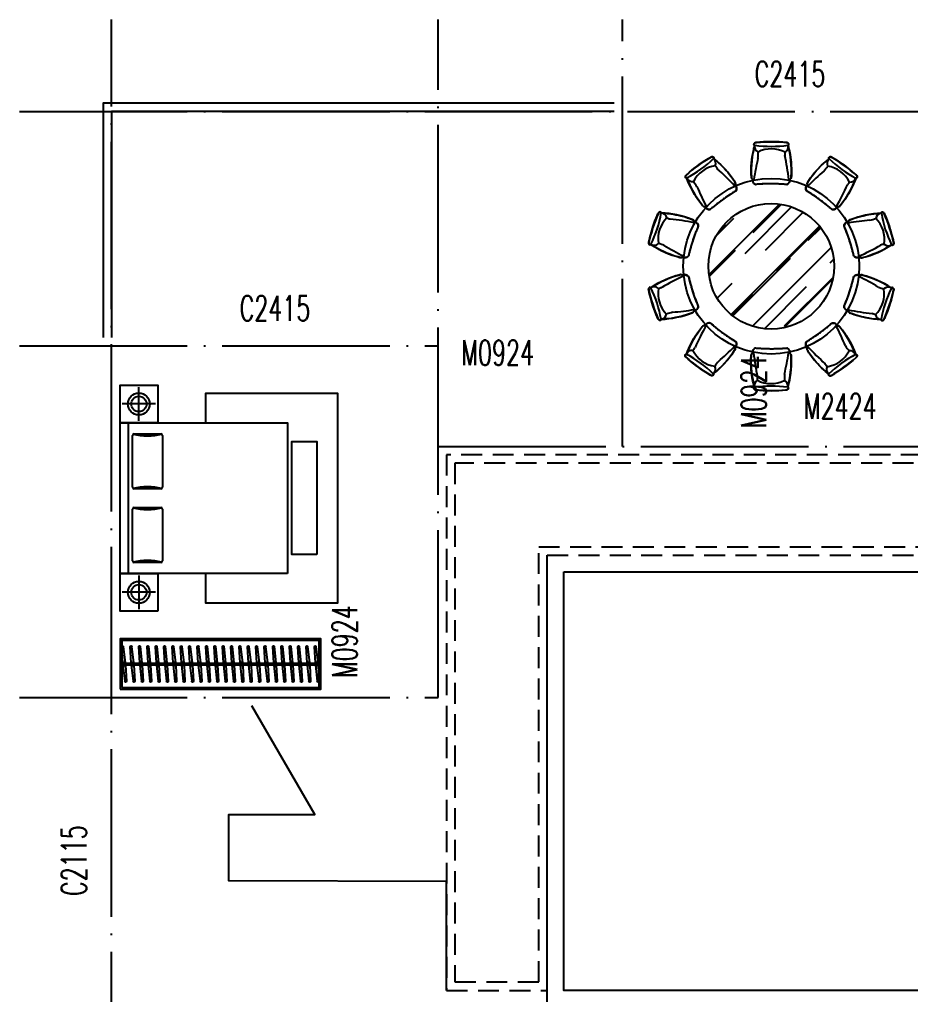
# Model space of a CAD drawing. Extents: x 14112 to 33812, y 15441 to 35841.
# Drawn here: x 14112 to 24751, y 24191 to 35841 of the extents above; entities that cross this region are included whole.
import ezdxf
from ezdxf.enums import TextEntityAlignment as Align

# ---------------------------------------------------------------- set-up
doc = ezdxf.new("R2010")
doc.units = 0
doc.header["$LTSCALE"] = 1000
doc.header["$MEASUREMENT"] = 0
for name, pattern in [('DASHED2', [0.375, 0.25, -0.125]), ('DOTE', [2.42, 2, -0.2, 0.02, -0.2]), ('HIDDEN', [0.375, 0.25, -0.125])]:
    doc.linetypes.add(name, pattern=pattern)
for name, color, linetype in [('A-DOTE', 1, 'Continuous'), ('A-WALL', 4, 'Continuous'), ('A-WINDOW-TEXT', 7, 'Continuous'), ('A-家具', 254, 'Continuous'), ('A-立面看线', 7, 'Continuous')]:
    doc.layers.add(name, color=color, linetype=linetype)
doc.styles.add('_TCH_WINDOW', font='SIMPLEX', dxfattribs={"height": 3.5, "bigfont": 'GBCBIG'})

# ---------------------------------------------------------------- blocks, each defined once
blk = doc.blocks.new('*U71')
at = {"color": 0}
for p, q in [((553, 2457), (555, 2462)), ((553, 2454), (553, 2457)), ((553, 2453), (553, 2454)), ((553, 2453), (553, 2454)), ((553, 2453), (553, 2453)), ((555, 2450), (553, 2453)), ((555, 2462), (557, 2467)), ((556, 2449), (555, 2450)), ((557, 2448), (556, 2449)), ((557, 2467), (558, 2469)), ((560, 2447), (557, 2448)), ((558, 2469), (561, 2471)), ((562, 2447), (560, 2447)), ((561, 2471), (564, 2474)), ((561, 2442), (563, 2447)), ((563, 2447), (562, 2447)), ((564, 2474), (567, 2476)), ((567, 2476), (570, 2477)), ((570, 2477), (573, 2478)), ((573, 2478), (583, 2479)), ((583, 2479), (633, 2483)), ((633, 2483), (703, 2487)), ((703, 2487), (748, 2487)), ((748, 2487), (778, 2487)), ((778, 2487), (841, 2486)), ((841, 2486), (909, 2481)), ((909, 2481), (936, 2479)), ((936, 2479), (950, 2477)), ((950, 2477), (957, 2474)), ((957, 2474), (961, 2470)), ((960, 2447), (959, 2447)), ((959, 2447), (965, 2423)), ((961, 2447), (960, 2447)), ((961, 2470), (965, 2465)), ((963, 2448), (961, 2447)), ((964, 2448), (963, 2448)), ((966, 2450), (964, 2448)), ((965, 2465), (967, 2461)), ((967, 2452), (966, 2450)), ((967, 2461), (968, 2455)), ((968, 2455), (967, 2452)), ((536, 2328), (542, 2360)), ((542, 2360), (550, 2396)), ((550, 2396), (552, 2406)), ((552, 2406), (555, 2417)), ((555, 2417), (558, 2428)), ((558, 2428), (560, 2438)), ((560, 2438), (561, 2442)), ((965, 2423), (971, 2398)), ((971, 2398), (977, 2375)), ((977, 2375), (984, 2335)), ((984, 2335), (990, 2300)), ((-124, 2197), (-100, 2215)), ((-100, 2215), (-48, 2250)), ((-48, 2250), (10, 2287)), ((10, 2287), (33, 2301)), ((33, 2301), (45, 2308)), ((45, 2308), (52, 2309)), ((52, 2309), (59, 2308)), ((59, 2308), (64, 2306)), ((64, 2306), (68, 2304)), ((68, 2304), (72, 2300)), ((71, 2289), (70, 2288)), ((70, 2288), (90, 2272)), ((72, 2290), (71, 2289)), ((72, 2300), (74, 2297)), ((73, 2291), (72, 2290)), ((74, 2293), (73, 2291)), ((74, 2297), (74, 2294)), ((74, 2294), (74, 2293)), ((90, 2272), (109, 2256)), ((109, 2256), (127, 2240)), ((127, 2240), (157, 2212)), ((521, 2194), (524, 2232)), ((524, 2232), (528, 2277)), ((528, 2277), (536, 2328)), ((990, 2300), (994, 2273)), ((994, 2273), (997, 2242)), ((997, 2242), (999, 2214)), ((999, 2214), (1001, 2160)), ((1359, 2206), (1382, 2228)), ((1382, 2228), (1410, 2252)), ((1410, 2252), (1418, 2259)), ((1418, 2259), (1427, 2266)), ((1427, 2266), (1435, 2273)), ((1435, 2273), (1444, 2280)), ((1444, 2280), (1447, 2282)), ((1446, 2296), (1447, 2297)), ((1446, 2296), (1447, 2297)), ((1446, 2293), (1446, 2296)), ((1446, 2292), (1446, 2293)), ((1447, 2290), (1446, 2292)), ((1447, 2297), (1449, 2299)), ((1447, 2297), (1447, 2297)), ((1448, 2288), (1447, 2290)), ((1447, 2282), (1451, 2286)), ((1450, 2286), (1448, 2288)), ((1449, 2299), (1453, 2303)), ((1451, 2286), (1450, 2286)), ((1453, 2303), (1457, 2305)), ((1457, 2305), (1460, 2306)), ((1460, 2306), (1463, 2307)), ((1463, 2307), (1468, 2307)), ((1468, 2307), (1471, 2307)), ((1471, 2307), (1474, 2306)), ((1474, 2306), (1477, 2305)), ((1477, 2305), (1486, 2300)), ((1486, 2300), (1529, 2274)), ((1529, 2274), (1587, 2236)), ((1587, 2236), (1625, 2210)), ((-253, 2093), (-215, 2126)), ((-215, 2126), (-160, 2170)), ((-160, 2170), (-124, 2197)), ((157, 2212), (181, 2188)), ((181, 2188), (201, 2168)), ((201, 2168), (221, 2145)), ((221, 2145), (240, 2123)), ((240, 2123), (273, 2081)), ((520, 2130), (521, 2194)), ((521, 2091), (520, 2130)), ((1001, 2101), (1000, 2081)), ((1001, 2160), (1001, 2129)), ((1001, 2129), (1001, 2101)), ((1230, 2055), (1268, 2106)), ((1268, 2106), (1293, 2135)), ((1293, 2135), (1323, 2169)), ((1323, 2169), (1359, 2206)), ((1625, 2210), (1649, 2192)), ((1649, 2192), (1699, 2153)), ((1699, 2153), (1751, 2110)), ((1751, 2110), (1772, 2092)), ((-267, 2070), (-266, 2074)), ((-267, 2068), (-267, 2070)), ((-266, 2063), (-267, 2068)), ((-266, 2074), (-265, 2078)), ((-264, 2057), (-266, 2063)), ((-265, 2078), (-264, 2081)), ((-264, 2081), (-262, 2084)), ((-262, 2055), (-264, 2057)), ((-262, 2084), (-260, 2086)), ((-262, 2054), (-262, 2055)), ((-262, 2055), (-262, 2055)), ((-262, 2054), (-262, 2055)), ((-259, 2053), (-262, 2054)), ((-260, 2086), (-253, 2093)), ((-257, 2053), (-259, 2053)), ((-256, 2053), (-257, 2053)), ((-253, 2054), (-256, 2053)), ((-251, 2055), (-253, 2054)), ((-250, 2055), (-251, 2055)), ((-248, 2050), (-250, 2055)), ((-247, 2047), (-248, 2050)), ((-243, 2037), (-247, 2047)), ((-239, 2027), (-243, 2037)), ((-235, 2016), (-239, 2027)), ((-231, 2006), (-235, 2016)), ((-216, 1972), (-231, 2006)), ((273, 2081), (292, 2056)), ((292, 2056), (308, 2033)), ((308, 2033), (319, 2016)), ((319, 2016), (329, 1999)), ((329, 1999), (332, 1984)), ((332, 1984), (330, 1975)), ((522, 2068), (521, 2091)), ((525, 2053), (522, 2068)), ((537, 2040), (525, 2053)), ((537, 2016), (537, 2040)), ((537, 2016), (537, 2040)), ((542, 2005), (537, 2016)), ((546, 1997), (542, 2005)), ((542, 2005), (542, 2005)), ((553, 1989), (546, 1997)), ((562, 1982), (553, 1989)), ((572, 1977), (562, 1982)), ((624, 1981), (592, 1979)), ((651, 1983), (624, 1981)), ((699, 1984), (651, 1983)), ((775, 1985), (699, 1984)), ((815, 1984), (775, 1985)), ((862, 1982), (815, 1984)), ((907, 1980), (862, 1982)), ((960, 1984), (946, 1976)), ((973, 1999), (960, 1984)), ((978, 2008), (973, 1999)), ((980, 2017), (978, 2008)), ((981, 2038), (980, 2017)), ((981, 2038), (980, 2017)), ((985, 2041), (981, 2038)), ((992, 2047), (985, 2041)), ((999, 2061), (992, 2047)), ((1000, 2081), (999, 2061)), ((1189, 1989), (1195, 2003)), ((1191, 1972), (1189, 1989)), ((1195, 2003), (1208, 2023)), ((1208, 2023), (1230, 2055)), ((1743, 1984), (1726, 1947)), ((1753, 2007), (1743, 1984)), ((1762, 2030), (1753, 2007)), ((1771, 2053), (1762, 2030)), ((1772, 2052), (1771, 2053)), ((1772, 2092), (1782, 2083)), ((1773, 2052), (1772, 2052)), ((1775, 2051), (1773, 2052)), ((1776, 2051), (1775, 2051)), ((1778, 2051), (1776, 2051)), ((1781, 2052), (1778, 2051)), ((1783, 2055), (1781, 2052)), ((1782, 2083), (1785, 2076)), ((1786, 2060), (1783, 2055)), ((1785, 2076), (1787, 2070)), ((1787, 2064), (1786, 2060)), ((1787, 2070), (1787, 2064)), ((-202, 1944), (-216, 1972)), ((-178, 1898), (-202, 1944)), ((-156, 1859), (-178, 1898)), ((302, 1879), (265, 1855)), ((336, 1899), (302, 1879)), ((330, 1975), (328, 1971)), ((328, 1971), (341, 1953)), ((328, 1971), (341, 1953)), ((343, 1914), (336, 1899)), ((341, 1953), (344, 1944)), ((345, 1934), (343, 1914)), ((344, 1944), (345, 1934)), ((592, 1979), (572, 1977)), ((946, 1976), (907, 1980)), ((1173, 1932), (1174, 1940)), ((1174, 1922), (1173, 1932)), ((1174, 1940), (1176, 1953)), ((1174, 1940), (1174, 1940)), ((1177, 1910), (1174, 1922)), ((1176, 1953), (1191, 1972)), ((1176, 1953), (1191, 1972)), ((1182, 1901), (1177, 1910)), ((1199, 1890), (1182, 1901)), ((1227, 1873), (1199, 1890)), ((1249, 1858), (1227, 1873)), ((1681, 1865), (1667, 1841)), ((1697, 1892), (1681, 1865)), ((1710, 1916), (1697, 1892)), ((1726, 1947), (1710, 1916)), ((-135, 1826), (-156, 1859)), ((-99, 1774), (-135, 1826)), ((-75, 1743), (-99, 1774)), ((132, 1761), (94, 1731)), ((193, 1806), (132, 1761)), ((226, 1829), (193, 1806)), ((265, 1855), (226, 1829)), ((1289, 1832), (1249, 1858)), ((1351, 1787), (1289, 1832)), ((1382, 1763), (1351, 1787)), ((1420, 1734), (1382, 1763)), ((1602, 1748), (1589, 1733)), ((1619, 1771), (1602, 1748)), ((1637, 1796), (1619, 1771)), ((1667, 1841), (1637, 1796)), ((-593, 1626), (-587, 1638)), ((-587, 1638), (-582, 1644)), ((-582, 1644), (-577, 1647)), ((-577, 1647), (-571, 1649)), ((-571, 1649), (-567, 1649)), ((-567, 1649), (-561, 1648)), ((-561, 1648), (-558, 1647)), ((-558, 1647), (-556, 1645)), ((-556, 1645), (-555, 1643)), ((-555, 1643), (-555, 1642)), ((-555, 1642), (-555, 1640)), ((-555, 1640), (-555, 1638)), ((-555, 1638), (-555, 1637)), ((-555, 1637), (-530, 1636)), ((-530, 1636), (-506, 1634)), ((-506, 1634), (-482, 1632)), ((-482, 1632), (-441, 1627)), ((-61, 1725), (-75, 1743)), ((-49, 1715), (-61, 1725)), ((-32, 1711), (-49, 1715)), ((-18, 1692), (-32, 1711)), ((-18, 1692), (-32, 1711)), ((-7, 1685), (-18, 1692)), ((1, 1682), (-7, 1685)), ((-7, 1685), (-7, 1685)), ((11, 1679), (1, 1682)), ((23, 1679), (11, 1679)), ((16, 899), (860, 1743)), ((33, 1681), (23, 1679)), ((48, 1694), (33, 1681)), ((73, 1715), (48, 1694)), ((94, 1731), (73, 1715)), ((447, 1154), (1002, 1710)), ((543, 1403), (880, 1740)), ((690, 1194), (1141, 1645)), ((1454, 1706), (1420, 1734)), ((1484, 1680), (1454, 1706)), ((1500, 1678), (1484, 1680)), ((1519, 1682), (1500, 1678)), ((1528, 1686), (1519, 1682)), ((1536, 1692), (1528, 1686)), ((1549, 1709), (1536, 1692)), ((1549, 1709), (1536, 1692)), ((1554, 1709), (1549, 1709)), ((1562, 1710), (1554, 1709)), ((1577, 1717), (1562, 1710)), ((1589, 1733), (1577, 1717)), ((2022, 1630), (2032, 1631)), ((2032, 1631), (2044, 1632)), ((2044, 1632), (2055, 1633)), ((2055, 1633), (2066, 1633)), ((2066, 1633), (2069, 1633)), ((2069, 1633), (2074, 1634)), ((2074, 1641), (2075, 1642)), ((2074, 1640), (2074, 1641)), ((2074, 1637), (2074, 1640)), ((2074, 1635), (2074, 1637)), ((2074, 1634), (2074, 1635)), ((2075, 1642), (2077, 1645)), ((2077, 1645), (2077, 1645)), ((2077, 1645), (2078, 1645)), ((2077, 1645), (2078, 1645)), ((2078, 1645), (2081, 1646)), ((2081, 1646), (2086, 1646)), ((2086, 1646), (2091, 1645)), ((2091, 1645), (2094, 1645)), ((2094, 1645), (2097, 1643)), ((2097, 1643), (2101, 1641)), ((2101, 1641), (2103, 1638)), ((2103, 1638), (2105, 1636)), ((2105, 1636), (2107, 1633)), ((2107, 1633), (2111, 1624)), ((-650, 1478), (-629, 1538)), ((-629, 1538), (-604, 1601)), ((-604, 1601), (-593, 1626)), ((-441, 1627), (-406, 1622)), ((-406, 1622), (-379, 1616)), ((-379, 1616), (-349, 1610)), ((-349, 1610), (-322, 1604)), ((-322, 1604), (-270, 1589)), ((-270, 1589), (-240, 1580)), ((-240, 1580), (-213, 1570)), ((-213, 1570), (-195, 1563)), ((-195, 1563), (-176, 1556)), ((-176, 1556), (-165, 1545)), ((-165, 1545), (-161, 1537)), ((-161, 1537), (-160, 1533)), ((-160, 1533), (-139, 1525)), ((-160, 1533), (-139, 1525)), ((-139, 1525), (-132, 1520)), ((-132, 1520), (-125, 1513)), ((105, 1367), (311, 1573)), ((1642, 1510), (1647, 1517)), ((1647, 1517), (1657, 1525)), ((1647, 1517), (1647, 1517)), ((1657, 1525), (1680, 1533)), ((1657, 1525), (1680, 1533)), ((1680, 1533), (1688, 1548)), ((1688, 1548), (1701, 1555)), ((1701, 1555), (1723, 1564)), ((1723, 1564), (1760, 1577)), ((1760, 1577), (1821, 1595)), ((1821, 1595), (1858, 1604)), ((1858, 1604), (1902, 1614)), ((1902, 1614), (1953, 1623)), ((1953, 1623), (1985, 1627)), ((1985, 1627), (2022, 1630)), ((2111, 1624), (2130, 1578)), ((2130, 1578), (2155, 1513)), ((-691, 1338), (-672, 1406)), ((-672, 1406), (-659, 1450)), ((-659, 1450), (-650, 1478)), ((-143, 1402), (-160, 1357)), ((-127, 1443), (-143, 1402)), ((-112, 1479), (-127, 1443)), ((-125, 1513), (-115, 1495)), ((-115, 1495), (-112, 1479)), ((121, 1395), (220, 1494)), ((280, 422), (1336, 1479)), ((823, 948), (1344, 1469)), ((1202, 1310), (1351, 1460)), ((1631, 1480), (1632, 1490)), ((1638, 1461), (1631, 1480)), ((1632, 1490), (1636, 1502)), ((1636, 1502), (1642, 1510)), ((1650, 1431), (1638, 1461)), ((1660, 1406), (1650, 1431)), ((1677, 1361), (1660, 1406)), ((2155, 1513), (2170, 1470)), ((2170, 1470), (2179, 1441)), ((2179, 1441), (2197, 1381)), ((-704, 1280), (-702, 1290)), ((-702, 1290), (-691, 1338)), ((-173, 1320), (-196, 1247)), ((-160, 1357), (-173, 1320)), ((1701, 1289), (1677, 1361)), ((1712, 1251), (1701, 1289)), ((2197, 1381), (2214, 1315)), ((2214, 1315), (2220, 1288)), ((2220, 1288), (2223, 1275)), ((-704, 1277), (-704, 1280)), ((-704, 1274), (-704, 1277)), ((-703, 1271), (-704, 1274)), ((-702, 1266), (-703, 1271)), ((-700, 1263), (-702, 1266)), ((-698, 1261), (-700, 1263)), ((-695, 1258), (-698, 1261)), ((-690, 1255), (-695, 1258)), ((-687, 1253), (-690, 1255)), ((-687, 1253), (-688, 1254)), ((-686, 1253), (-687, 1253)), ((-686, 1253), (-687, 1253)), ((-684, 1254), (-686, 1253)), ((-682, 1255), (-684, 1254)), ((-681, 1255), (-682, 1255)), ((-679, 1258), (-681, 1255)), ((-678, 1260), (-679, 1258)), ((-673, 1258), (-678, 1261)), ((-678, 1261), (-678, 1260)), ((-670, 1256), (-673, 1258)), ((-661, 1250), (-670, 1256)), ((-652, 1244), (-661, 1250)), ((-642, 1238), (-652, 1244)), ((-633, 1232), (-642, 1238)), ((-601, 1214), (-633, 1232)), ((-573, 1198), (-601, 1214)), ((-527, 1175), (-573, 1198)), ((-486, 1157), (-527, 1175)), ((-216, 1175), (-224, 1143)), ((-209, 1201), (-216, 1175)), ((-196, 1247), (-209, 1201)), ((19, 879), (331, 1191)), ((537, 283), (1475, 1222)), ((1725, 1205), (1712, 1251)), ((1736, 1162), (1725, 1205)), ((2042, 1170), (2014, 1157)), ((2067, 1182), (2042, 1170)), ((2098, 1198), (2067, 1182)), ((2134, 1218), (2098, 1198)), ((2155, 1230), (2134, 1218)), ((2176, 1243), (2155, 1230)), ((2197, 1257), (2176, 1243)), ((2197, 1256), (2197, 1257)), ((2198, 1255), (2197, 1256)), ((2199, 1253), (2198, 1255)), ((2200, 1252), (2199, 1253)), ((2201, 1251), (2200, 1252)), ((2204, 1250), (2201, 1251)), ((2207, 1251), (2204, 1250)), ((2213, 1254), (2207, 1251)), ((2216, 1257), (2213, 1254)), ((2220, 1262), (2216, 1257)), ((2222, 1268), (2220, 1262)), ((2223, 1275), (2222, 1268)), ((-450, 1143), (-486, 1157)), ((-390, 1122), (-450, 1143)), ((-352, 1111), (-390, 1122)), ((-330, 1105), (-352, 1111)), ((-315, 1103), (-330, 1105)), ((-299, 1110), (-315, 1103)), ((-276, 1103), (-299, 1110)), ((-276, 1103), (-299, 1110)), ((-264, 1104), (-276, 1103)), ((-255, 1106), (-264, 1104)), ((-264, 1104), (-264, 1104)), ((-246, 1110), (-255, 1106)), ((-236, 1117), (-246, 1110)), ((-228, 1124), (-236, 1117)), ((-224, 1143), (-228, 1124)), ((299, 407), (990, 1098)), ((1465, 1041), (1504, 1081)), ((1745, 1124), (1736, 1162)), ((1757, 1113), (1745, 1124)), ((1775, 1105), (1757, 1113)), ((1785, 1103), (1775, 1105)), ((1794, 1103), (1785, 1103)), ((1815, 1109), (1794, 1103)), ((1815, 1109), (1794, 1103)), ((1819, 1106), (1815, 1109)), ((1826, 1102), (1819, 1106)), ((1842, 1100), (1826, 1102)), ((1861, 1105), (1842, 1100)), ((1881, 1110), (1861, 1105)), ((1907, 1118), (1881, 1110)), ((1937, 1128), (1907, 1118)), ((1988, 1147), (1937, 1128)), ((2014, 1157), (1988, 1147)), ((-580, 802), (-549, 818)), ((-549, 818), (-524, 830)), ((-524, 830), (-496, 843)), ((-496, 843), (-470, 853)), ((-470, 853), (-419, 872)), ((-419, 872), (-390, 882)), ((-390, 882), (-363, 890)), ((-363, 890), (-344, 895)), ((-344, 895), (-324, 900)), ((-324, 900), (-308, 898)), ((-308, 898), (-301, 894)), ((-301, 894), (-298, 891)), ((-298, 891), (-276, 897)), ((-298, 891), (-276, 897)), ((-276, 897), (-267, 897)), ((-267, 897), (-257, 895)), ((-257, 895), (-239, 887)), ((-239, 887), (-227, 876)), ((-227, 876), (-219, 838)), ((-219, 838), (-207, 795)), ((909, 265), (1494, 849)), ((919, 286), (1496, 863)), ((1727, 799), (1734, 825)), ((1734, 825), (1742, 857)), ((1742, 857), (1746, 876)), ((1746, 876), (1753, 883)), ((1753, 883), (1764, 890)), ((1764, 890), (1773, 894)), ((1773, 894), (1781, 896)), ((1781, 896), (1794, 897)), ((1781, 896), (1781, 896)), ((1794, 897), (1817, 890)), ((1794, 897), (1817, 890)), ((1817, 890), (1833, 897)), ((1833, 897), (1848, 895)), ((1848, 895), (1870, 889)), ((1870, 889), (1908, 878)), ((1908, 878), (1968, 857)), ((1968, 857), (2003, 843)), ((2003, 843), (2045, 825)), ((2045, 825), (2091, 802)), ((-705, 725), (-704, 732)), ((-703, 712), (-705, 725)), ((-704, 732), (-702, 738)), ((-697, 685), (-703, 712)), ((-702, 738), (-698, 743)), ((-698, 743), (-695, 746)), ((-695, 746), (-690, 749)), ((-690, 749), (-686, 750)), ((-686, 750), (-684, 749)), ((-684, 749), (-682, 748)), ((-682, 748), (-681, 747)), ((-681, 747), (-680, 745)), ((-680, 745), (-679, 744)), ((-679, 743), (-658, 757)), ((-679, 744), (-679, 743)), ((-658, 757), (-637, 770)), ((-637, 770), (-616, 782)), ((-616, 782), (-580, 802)), ((-207, 795), (-194, 749)), ((-194, 749), (-183, 711)), ((-183, 711), (-159, 639)), ((114, 618), (294, 798)), ((678, 254), (1182, 758)), ((1691, 680), (1714, 753)), ((1714, 753), (1727, 799)), ((2091, 802), (2119, 786)), ((2119, 786), (2151, 768)), ((2151, 768), (2160, 762)), ((2160, 762), (2170, 756)), ((2170, 756), (2179, 750)), ((2179, 750), (2188, 744)), ((2188, 744), (2191, 742)), ((2191, 742), (2196, 739)), ((2196, 740), (2197, 742)), ((2196, 739), (2196, 740)), ((2197, 742), (2199, 745)), ((2199, 745), (2200, 745)), ((2200, 745), (2201, 746)), ((2201, 746), (2204, 747)), ((2204, 747), (2205, 747)), ((2204, 747), (2205, 747)), ((2205, 747), (2205, 746)), ((2205, 747), (2208, 745)), ((2208, 745), (2213, 742)), ((2220, 710), (2208, 662)), ((2213, 742), (2216, 739)), ((2216, 739), (2218, 737)), ((2218, 737), (2219, 734)), ((2219, 734), (2221, 729)), ((2222, 720), (2220, 710)), ((2221, 729), (2222, 726)), ((2222, 726), (2222, 723)), ((2222, 723), (2222, 720)), ((-680, 619), (-697, 685)), ((-662, 559), (-680, 619)), ((-159, 639), (-142, 594)), ((-142, 594), (-133, 569)), ((290, 415), (540, 665)), ((1645, 557), (1661, 598)), ((1661, 598), (1678, 643)), ((1678, 643), (1691, 680)), ((2190, 594), (2177, 550)), ((2208, 662), (2190, 594)), ((-653, 530), (-662, 559)), ((-638, 487), (-653, 530)), ((-613, 422), (-638, 487)), ((-162, 467), (-171, 452)), ((-139, 475), (-162, 467)), ((-139, 475), (-162, 467)), ((-130, 483), (-139, 475)), ((-133, 569), (-120, 539)), ((-124, 490), (-130, 483)), ((-130, 483), (-130, 483)), ((-118, 498), (-124, 490)), ((-120, 539), (-113, 520)), ((-114, 510), (-118, 498)), ((-113, 520), (-114, 510)), ((1629, 521), (1645, 557)), ((1632, 505), (1629, 521)), ((1642, 487), (1632, 505)), ((1649, 480), (1642, 487)), ((1657, 475), (1649, 480)), ((1678, 467), (1657, 475)), ((1678, 467), (1657, 475)), ((1679, 463), (1678, 467)), ((2167, 522), (2146, 462)), ((2177, 550), (2167, 522)), ((-593, 376), (-613, 422)), ((-589, 367), (-593, 376)), ((-587, 364), (-589, 367)), ((-585, 362), (-587, 364)), ((-583, 359), (-585, 362)), ((-579, 357), (-583, 359)), ((-576, 355), (-579, 357)), ((-573, 355), (-576, 355)), ((-569, 354), (-573, 355)), ((-563, 354), (-569, 354)), ((-560, 355), (-563, 354)), ((-559, 355), (-560, 355)), ((-560, 355), (-560, 355)), ((-559, 355), (-560, 355)), ((-557, 358), (-559, 355)), ((-551, 367), (-557, 366)), ((-557, 366), (-556, 365)), ((-556, 359), (-557, 358)), ((-556, 365), (-556, 363)), ((-556, 363), (-556, 360)), ((-556, 360), (-556, 359)), ((-548, 367), (-551, 367)), ((-537, 367), (-548, 367)), ((-526, 368), (-537, 367)), ((-514, 369), (-526, 368)), ((-504, 370), (-514, 369)), ((-467, 373), (-504, 370)), ((-435, 377), (-467, 373)), ((-384, 386), (-435, 377)), ((-340, 396), (-384, 386)), ((-303, 405), (-340, 396)), ((-242, 423), (-303, 405)), ((-205, 436), (-242, 423)), ((-183, 445), (-205, 436)), ((-171, 452), (-183, 445)), ((1682, 455), (1679, 463)), ((1694, 444), (1682, 455)), ((1712, 437), (1694, 444)), ((1731, 430), (1712, 437)), ((1758, 420), (1731, 430)), ((1787, 411), (1758, 420)), ((1839, 396), (1787, 411)), ((1867, 390), (1839, 396)), ((1897, 384), (1867, 390)), ((1924, 378), (1897, 384)), ((1959, 373), (1924, 378)), ((1999, 368), (1959, 373)), ((2023, 366), (1999, 368)), ((2048, 364), (2023, 366)), ((2073, 363), (2048, 364)), ((2072, 360), (2073, 362)), ((2072, 358), (2072, 360)), ((2073, 357), (2072, 358)), ((2073, 362), (2073, 363)), ((2074, 355), (2073, 357)), ((2075, 353), (2074, 355)), ((2078, 352), (2075, 353)), ((2084, 351), (2078, 352)), ((2089, 351), (2084, 351)), ((2094, 353), (2089, 351)), ((2100, 356), (2094, 353)), ((2105, 362), (2100, 356)), ((2111, 374), (2105, 362)), ((2121, 399), (2111, 374)), ((2146, 462), (2121, 399)), ((-101, 229), (-84, 252)), ((-84, 252), (-72, 267)), ((-72, 267), (-59, 283)), ((-59, 283), (-45, 290)), ((-45, 290), (-36, 291)), ((-36, 291), (-32, 291)), ((-32, 291), (-18, 308)), ((-32, 291), (-18, 308)), ((-18, 308), (-10, 314)), ((-10, 314), (-2, 318)), ((-2, 318), (18, 322)), ((18, 322), (34, 320)), ((34, 320), (64, 294)), ((64, 294), (98, 266)), ((98, 266), (135, 237)), ((135, 237), (167, 213)), ((1325, 194), (1386, 239)), ((1386, 239), (1424, 269)), ((1424, 269), (1444, 285)), ((1444, 285), (1469, 306)), ((1469, 306), (1485, 319)), ((1485, 319), (1495, 321)), ((1495, 321), (1507, 321)), ((1507, 321), (1517, 318)), ((1517, 318), (1525, 315)), ((1525, 315), (1525, 315)), ((1525, 315), (1536, 308)), ((1536, 308), (1550, 289)), ((1536, 308), (1550, 289)), ((1550, 289), (1567, 285)), ((1567, 285), (1578, 275)), ((1578, 275), (1593, 257)), ((1593, 257), (1617, 226)), ((-179, 108), (-164, 135)), ((-164, 135), (-149, 159)), ((-149, 159), (-119, 204)), ((-119, 204), (-101, 229)), ((167, 213), (229, 168)), ((229, 168), (269, 142)), ((269, 142), (291, 127)), ((291, 127), (319, 110)), ((1181, 101), (1215, 121)), ((1215, 121), (1252, 145)), ((1252, 145), (1292, 171)), ((1292, 171), (1325, 194)), ((1617, 226), (1653, 174)), ((1653, 174), (1673, 141)), ((1673, 141), (1696, 102)), ((-235, -7), (-225, 16)), ((-225, 16), (-208, 53)), ((-208, 53), (-192, 84)), ((-192, 84), (-179, 108)), ((319, 110), (336, 99)), ((329, 11), (323, -3)), ((341, 47), (327, 28)), ((341, 47), (327, 28)), ((327, 28), (329, 11)), ((336, 99), (341, 90)), ((341, 90), (344, 78)), ((344, 60), (341, 47)), ((344, 78), (345, 68)), ((345, 68), (344, 60)), ((344, 60), (344, 60)), ((540, -8), (544, 1)), ((544, 1), (558, 16)), ((558, 16), (572, 24)), ((572, 24), (611, 20)), ((611, 20), (655, 18)), ((655, 18), (703, 16)), ((703, 16), (743, 15)), ((743, 15), (819, 16)), ((819, 16), (867, 17)), ((867, 17), (893, 19)), ((893, 19), (926, 21)), ((926, 21), (946, 23)), ((946, 23), (955, 18)), ((955, 18), (965, 11)), ((965, 11), (971, 3)), ((971, 3), (976, -5)), ((1172, 66), (1174, 86)), ((1174, 56), (1172, 66)), ((1174, 86), (1181, 101)), ((1177, 47), (1174, 56)), ((1189, 29), (1177, 47)), ((1189, 29), (1177, 47)), ((1186, 16), (1188, 25)), ((1188, 1), (1186, 16)), ((1188, 25), (1189, 29)), ((1199, -16), (1188, 1)), ((1696, 102), (1720, 56)), ((1720, 56), (1734, 28)), ((1734, 28), (1749, -6)), ((-269, -64), (-268, -60)), ((-269, -70), (-269, -64)), ((-268, -76), (-269, -70)), ((-268, -60), (-265, -55)), ((-264, -83), (-268, -76)), ((-265, -55), (-263, -52)), ((-254, -92), (-264, -83)), ((-263, -52), (-261, -51)), ((-261, -51), (-259, -51)), ((-259, -51), (-257, -51)), ((-257, -51), (-255, -52)), ((-255, -52), (-254, -52)), ((-254, -52), (-253, -53)), ((-234, -110), (-254, -92)), ((-253, -53), (-244, -30)), ((-244, -30), (-235, -7)), ((-181, -153), (-234, -110)), ((249, -106), (225, -135)), ((288, -55), (249, -106)), ((310, -23), (288, -55)), ((323, -3), (310, -23)), ((516, -129), (517, -101)), ((517, -101), (518, -81)), ((518, -81), (519, -61)), ((519, -61), (526, -47)), ((526, -47), (533, -41)), ((533, -41), (536, -38)), ((536, -38), (537, -17)), ((536, -38), (537, -17)), ((537, -17), (540, -8)), ((976, -5), (976, -5)), ((976, -5), (981, -16)), ((981, -16), (981, -40)), ((981, -16), (981, -40)), ((981, -40), (993, -53)), ((993, -53), (996, -68)), ((996, -68), (997, -91)), ((997, -91), (998, -130)), ((1210, -33), (1199, -16)), ((1226, -56), (1210, -33)), ((1245, -81), (1226, -56)), ((1278, -123), (1245, -81)), ((1770, -93), (1733, -126)), ((1749, -6), (1753, -16)), ((1753, -16), (1757, -27)), ((1757, -27), (1761, -37)), ((1761, -37), (1765, -47)), ((1765, -47), (1766, -50)), ((1766, -50), (1768, -55)), ((1768, -55), (1769, -55)), ((1769, -55), (1771, -54)), ((1778, -86), (1770, -93)), ((1771, -54), (1773, -53)), ((1773, -53), (1775, -53)), ((1775, -53), (1777, -53)), ((1777, -53), (1779, -54)), ((1780, -84), (1778, -86)), ((1779, -54), (1780, -55)), ((1779, -54), (1780, -55)), ((1780, -55), (1780, -55)), ((1780, -55), (1781, -57)), ((1781, -81), (1780, -84)), ((1781, -57), (1784, -63)), ((1783, -78), (1781, -81)), ((1784, -74), (1783, -78)), ((1784, -63), (1784, -68)), ((1784, -68), (1784, -70)), ((1784, -70), (1784, -74)), ((-131, -192), (-181, -153)), ((-107, -210), (-131, -192)), ((-70, -236), (-107, -210)), ((135, -228), (108, -252)), ((159, -206), (135, -228)), ((195, -169), (159, -206)), ((225, -135), (195, -169)), ((516, -160), (516, -129)), ((519, -214), (516, -160)), ((521, -242), (519, -214)), ((994, -232), (989, -277)), ((997, -194), (994, -232)), ((998, -130), (997, -194)), ((1296, -145), (1278, -123)), ((1317, -168), (1296, -145)), ((1336, -188), (1317, -168)), ((1361, -212), (1336, -188)), ((1391, -240), (1361, -212)), ((1617, -215), (1565, -250)), ((1642, -197), (1617, -215)), ((1678, -170), (1642, -197)), ((1733, -126), (1678, -170)), ((-11, -274), (-70, -236)), ((32, -300), (-11, -274)), ((41, -305), (32, -300)), ((43, -306), (41, -305)), ((47, -307), (43, -306)), ((50, -307), (47, -307)), ((54, -307), (50, -307)), ((58, -306), (54, -307)), ((60, -305), (58, -306)), ((65, -303), (60, -305)), ((69, -299), (65, -303)), ((71, -282), (67, -286)), ((67, -286), (68, -286)), ((68, -286), (70, -288)), ((71, -297), (69, -299)), ((70, -288), (71, -290)), ((74, -280), (71, -282)), ((71, -290), (71, -292)), ((71, -292), (72, -293)), ((72, -293), (71, -296)), ((71, -296), (71, -297)), ((71, -296), (71, -297)), ((71, -297), (71, -297)), ((82, -273), (74, -280)), ((91, -266), (82, -273)), ((100, -259), (91, -266)), ((108, -252), (100, -259)), ((524, -273), (521, -242)), ((528, -300), (524, -273)), ((533, -335), (528, -300)), ((541, -375), (533, -335)), ((982, -328), (976, -360)), ((989, -277), (982, -328)), ((1409, -256), (1391, -240)), ((1428, -272), (1409, -256)), ((1448, -288), (1428, -272)), ((1443, -294), (1444, -293)), ((1444, -297), (1443, -294)), ((1444, -291), (1446, -290)), ((1444, -293), (1444, -291)), ((1445, -300), (1444, -297)), ((1450, -304), (1445, -300)), ((1446, -290), (1447, -289)), ((1447, -289), (1448, -288)), ((1454, -306), (1450, -304)), ((1459, -308), (1454, -306)), ((1465, -309), (1459, -308)), ((1472, -308), (1465, -309)), ((1485, -301), (1472, -308)), ((1508, -287), (1485, -301)), ((1565, -250), (1508, -287)), ((546, -398), (541, -375)), ((553, -423), (546, -398)), ((550, -452), (552, -450)), ((550, -455), (550, -452)), ((551, -461), (550, -455)), ((553, -465), (551, -461)), ((552, -450), (553, -448)), ((559, -447), (553, -423)), ((553, -448), (554, -448)), ((556, -470), (553, -465)), ((554, -448), (556, -447)), ((556, -447), (558, -447)), ((558, -447), (559, -447)), ((956, -442), (955, -447)), ((955, -447), (956, -447)), ((957, -438), (956, -442)), ((956, -447), (958, -447)), ((960, -428), (957, -438)), ((958, -447), (961, -448)), ((963, -417), (960, -428)), ((961, -448), (962, -449)), ((963, -462), (961, -467)), ((962, -449), (963, -450)), ((966, -406), (963, -417)), ((963, -450), (965, -453)), ((965, -457), (963, -462)), ((965, -453), (965, -453)), ((965, -453), (965, -454)), ((965, -453), (965, -454)), ((965, -454), (965, -457)), ((968, -396), (966, -406)), ((976, -360), (968, -396)), ((561, -474), (556, -470)), ((568, -477), (561, -474)), ((582, -479), (568, -477)), ((608, -481), (582, -479)), ((676, -486), (608, -481)), ((739, -487), (676, -486)), ((769, -487), (739, -487)), ((815, -487), (769, -487)), ((885, -483), (815, -487)), ((935, -479), (885, -483)), ((945, -478), (935, -479)), ((948, -477), (945, -478)), ((951, -476), (948, -477)), ((953, -474), (951, -476)), ((957, -471), (953, -474)), ((960, -469), (957, -471)), ((961, -467), (960, -469))]:
    blk.add_line(p, q, dxfattribs=at)
at = {"color": 0, "linetype": 'Continuous'}
for radius in [1050, 750]:
    blk.add_circle((759, 1000), radius, dxfattribs=at)
at = {"color": 0}
for centre, radius, start, end in [((1642, 2139), 1122, 164.0779, 183.5107), ((578, 2453), 24.8, 94.8436, 178.8184), ((562, 2456), 8.97, 199.0162, 277.8182), ((635, 2430), 74.3, 166.5778, 243.3863), ((761, 3773), 1341, 261.5139, 278.4888), ((761, 658), 1829, 84.2095, 95.7975), ((890, 2426), 71.8, 298.3681, 16.5728), ((943, 2453), 24.8, 359.3871, 85.0998), ((960, 2455), 8.2, 262.1406, 347.303), ((-121, 2140), 1122, 356.4596, 15.8914), ((-1097, 2350), 1699, 357.9785, 0.4743), ((-1097, 2350), 1699, 357.9785, 0.4743), ((762, 2053), 350, 62.3858, 117.1664), ((1500, 2326), 577, 176.3459, 180.4979), ((1500, 2326), 577, 176.3459, 180.4979), ((961, 724), 1829, 120.2095, 131.7975), ((-869, 3244), 1341, 297.5139, 314.4888), ((53, 2284), 24.8, 35.3871, 121.0998), ((66, 2295), 8.2, 298.1406, 23.303), ((26, 2231), 71.8, 334.3681, 52.5728), ((-623, 1405), 1122, 32.4596, 51.8914), ((3131, 1673), 2604, 166.2898, 172.0138), ((-2248, 1656), 3240, 6.7254, 11.8588), ((2143, 1402), 1122, 128.0779, 147.5107), ((1499, 2229), 74.3, 130.5778, 207.3863), ((1455, 2294), 8.97, 163.0162, 241.8182), ((1467, 2282), 24.8, 58.8436, 142.8184), ((2390, 3242), 1341, 225.5139, 242.4888), ((559, 722), 1829, 48.2095, 59.7975), ((142, 1854), 350, 98.3858, 153.1664), ((579, 2509), 577, 212.3459, 216.4979), ((579, 2509), 577, 212.3459, 216.4979), ((-2059, -237), 3240, 42.7254, 47.8588), ((3073, 151), 2604, 130.2898, 136.0138), ((51, 3184), 1699, 321.9785, 324.4743), ((51, 3184), 1699, 321.9785, 324.4743), ((1380, 1850), 350, 26.3858, 81.1664), ((-242, 2069), 24.8, 130.8436, 214.8184), ((-256, 2062), 8.97, 235.0162, 313.8182), ((-181, 2084), 74.3, 202.5778, 279.3863), ((804, 2441), 1122, 200.0779, 219.5107), ((-1537, 1001), 1699, 33.9785, 36.4743), ((-1537, 1001), 1699, 33.9785, 36.4743), ((299, 1986), 32.9, 332.7796, 40.1456), ((555, 2068), 32.9, 175.7978, 236.7052), ((555, 2068), 32.9, 236.7052, 265.2625), ((967, 2068), 32.9, 275.4097, 296.4867), ((967, 2068), 32.9, 296.7796, 4.1456), ((1221, 1984), 32.9, 139.7978, 200.7052), ((717, 2439), 1122, 320.4596, 339.8914), ((2138, 1637), 577, 140.3459, 144.4979), ((2138, 1637), 577, 140.3459, 144.4979), ((1703, 2077), 71.8, 262.3681, 340.5728), ((1777, 2059), 8.2, 226.1406, 311.303), ((1762, 2068), 24.8, 323.3871, 49.0998), ((2282, 2939), 2604, 202.2898, 208.0138), ((299, 1986), 32.9, 311.4097, 332.4867), ((1221, 1984), 32.9, 200.7052, 229.2625), ((-1288, 3298), 3240, 330.7254, 335.8588), ((1085, 896), 1829, 156.2095, 167.7975), ((-1878, 1859), 1341, 333.5139, 350.4888), ((-567, 1624), 24.8, 71.3871, 157.0998), ((-563, 1641), 8.2, 334.1406, 59.303), ((-557, 1565), 71.8, 10.3681, 88.5728), ((-597, 515), 1122, 68.4596, 87.8914), ((-34, 1744), 32.9, 211.7978, 272.7052), ((-34, 1744), 32.9, 272.7052, 301.2625), ((1555, 1742), 32.9, 239.4097, 260.4867), ((1555, 1742), 32.9, 260.7796, 328.1456), ((2115, 512), 1122, 92.0779, 111.5107), ((2080, 1559), 74.3, 94.5778, 171.3863), ((2082, 1637), 8.97, 127.0162, 205.8182), ((3397, 1855), 1341, 189.5139, 206.4888), ((2085, 1621), 24.8, 22.8436, 106.8184), ((-242, 1328), 350, 134.3858, 189.1664), ((-274, 2115), 577, 248.3459, 252.4979), ((-274, 2115), 577, 248.3459, 252.4979), ((-794, -1657), 3240, 78.7254, 83.8588), ((-193, 1527), 32.9, 8.7796, 76.1456), ((-193, 1527), 32.9, 347.4097, 8.4867), ((1711, 1524), 32.9, 164.7052, 193.2625), ((2132, -1048), 2604, 94.2898, 100.0138), ((1711, 1524), 32.9, 103.7978, 164.7052), ((1470, 3183), 1699, 285.9785, 288.4743), ((1470, 3183), 1699, 285.9785, 288.4743), ((1761, 1323), 350, 350.3858, 45.1664), ((434, 893), 1829, 12.2095, 23.7975), ((-679, 1277), 24.8, 166.8436, 250.8184), ((-687, 1262), 8.97, 271.0162, 349.8182), ((-639, 1324), 74.3, 238.5778, 315.3863), ((-51, 2192), 1122, 236.0779, 255.5107), ((-1099, -348), 1699, 69.9785, 72.4743), ((-1099, -348), 1699, 69.9785, 72.4743), ((851, 3464), 2604, 238.2898, 244.0138), ((453, 4062), 3240, 294.7254, 299.8588), ((1571, 2189), 1122, 284.4596, 303.8914), ((2249, 705), 577, 104.3459, 108.4979), ((2249, 705), 577, 104.3459, 108.4979), ((2156, 1316), 71.8, 226.3681, 304.5728), ((2205, 1259), 8.2, 190.1406, 275.303), ((2198, 1274), 24.8, 287.3871, 13.0998), ((-320, 1136), 32.9, 247.7978, 308.7052), ((-320, 1136), 32.9, 308.7052, 337.2625), ((1839, 1133), 32.9, 203.4097, 224.4867), ((1839, 1133), 32.9, 224.7796, 292.1456), ((-53, -189), 1122, 104.4596, 123.8914), ((1065, -2062), 3240, 114.7254, 119.8588), ((-321, 867), 32.9, 44.7796, 112.1456), ((-321, 867), 32.9, 23.4097, 44.4867), ((1838, 864), 32.9, 128.7052, 157.2625), ((666, -1464), 2604, 58.2898, 64.0138), ((1838, 864), 32.9, 67.7978, 128.7052), ((1569, -192), 1122, 56.0779, 75.5107), ((-680, 726), 24.8, 107.3871, 193.0998), ((1084, 1107), 1829, 192.2095, 203.7975), ((-687, 741), 8.2, 10.1406, 95.303), ((-638, 684), 71.8, 46.3681, 124.5728), ((-1879, 145), 1341, 9.5139, 26.4888), ((-243, 677), 350, 170.3858, 225.1664), ((-732, 1295), 577, 284.3459, 288.4979), ((-732, 1295), 577, 284.3459, 288.4979), ((1760, 672), 350, 314.3858, 9.1664), ((2617, 2348), 1699, 249.9785, 252.4743), ((2617, 2348), 1699, 249.9785, 252.4743), ((3395, 141), 1341, 153.5139, 170.4888), ((2157, 676), 74.3, 58.5778, 135.3863), ((433, 1104), 1829, 336.2095, 347.7975), ((2204, 738), 8.97, 91.0162, 169.8182), ((2197, 723), 24.8, 346.8436, 70.8184), ((-614, 3048), 2604, 274.2898, 280.0138), ((-194, 476), 32.9, 283.7978, 344.7052), ((-194, 476), 32.9, 344.7052, 13.2625), ((1710, 473), 32.9, 167.4097, 188.4867), ((2312, 3657), 3240, 258.7254, 263.8588), ((1710, 473), 32.9, 188.7796, 256.1456), ((-568, 379), 24.8, 202.8436, 286.8184), ((-565, 363), 8.97, 307.0162, 25.8182), ((-597, 1488), 1122, 272.0779, 291.5107), ((-563, 441), 74.3, 274.5778, 351.3863), ((48, -1183), 1699, 105.9785, 108.4743), ((48, -1183), 1699, 105.9785, 108.4743), ((2115, 1485), 1122, 248.4596, 267.8914), ((1791, -115), 577, 68.3459, 72.4979), ((1791, -115), 577, 68.3459, 72.4979), ((2075, 435), 71.8, 190.3681, 268.5728), ((2081, 359), 8.2, 154.1406, 239.303), ((2084, 376), 24.8, 251.3871, 337.0998), ((801, -439), 1122, 140.4596, 159.8914), ((2806, -1298), 3240, 150.7254, 155.8588), ((-37, 258), 32.9, 80.7796, 148.1456), ((-37, 258), 32.9, 59.4097, 80.4867), ((1552, 256), 32.9, 92.7052, 121.2625), ((-764, -939), 2604, 22.2898, 28.0138), ((1552, 256), 32.9, 31.7978, 92.7052), ((714, -441), 1122, 20.0779, 39.5107), ((-620, 363), 577, 320.3459, 324.4979), ((-620, 363), 577, 320.3459, 324.4979), ((-1556, 1849), 2604, 310.2898, 316.0138), ((296, 16), 32.9, 20.7052, 49.2625), ((296, 16), 32.9, 319.7978, 20.7052), ((1219, 14), 32.9, 152.7796, 220.1456), ((1219, 14), 32.9, 131.4097, 152.4867), ((3577, 2237), 3240, 222.7254, 227.8588), ((3054, 999), 1699, 213.9785, 216.4743), ((3054, 999), 1699, 213.9785, 216.4743), ((-244, -68), 24.8, 143.3871, 229.0998), ((-259, -59), 8.2, 46.1406, 131.303), ((959, 1278), 1829, 228.2095, 239.7975), ((-186, -77), 71.8, 82.3681, 160.5728), ((-872, -1242), 1341, 45.5139, 62.4888), ((138, 150), 350, 206.3858, 261.1664), ((-625, 598), 1122, 308.0779, 327.5107), ((1639, -140), 1122, 176.4596, 195.8914), ((551, -68), 32.9, 116.7796, 184.1456), ((551, -68), 32.9, 95.4097, 116.4867), ((3766, 344), 3240, 186.7254, 191.8588), ((-1613, 327), 2604, 346.2898, 352.0138), ((-124, -139), 1122, 344.0779, 3.5107), ((963, -68), 32.9, 56.7052, 85.2625), ((963, -68), 32.9, 355.7978, 56.7052), ((2140, 595), 1122, 212.4596, 231.8914), ((1376, 146), 350, 278.3858, 333.1664), ((2387, -1244), 1341, 117.5139, 134.4888), ((557, 1276), 1829, 300.2095, 311.7975), ((1699, -84), 74.3, 22.5778, 99.3863), ((1774, -62), 8.97, 55.0162, 133.8182), ((1760, -69), 24.8, 310.8436, 34.8184), ((19, -229), 74.3, 310.5778, 27.3863), ((1467, -1184), 1699, 141.9785, 144.4743), ((1467, -1184), 1699, 141.9785, 144.4743), ((939, -509), 577, 32.3459, 36.4979), ((939, -509), 577, 32.3459, 36.4979), ((1491, -231), 71.8, 154.3681, 232.5728), ((51, -282), 24.8, 238.8436, 322.8184), ((63, -294), 8.97, 343.0162, 61.8182), ((18, -326), 577, 356.3459, 0.4979), ((18, -326), 577, 356.3459, 0.4979), ((2615, -350), 1699, 177.9785, 180.4743), ((2615, -350), 1699, 177.9785, 180.4743), ((1452, -295), 8.2, 118.1406, 203.303), ((1464, -284), 24.8, 215.3871, 301.0998), ((558, -455), 8.2, 82.1406, 167.303), ((575, -453), 24.8, 179.3871, 265.0998), ((628, -426), 71.8, 118.3681, 196.5728), ((757, -1773), 1341, 81.5139, 98.4888), ((756, -53), 350, 242.3858, 297.1664), ((882, -430), 74.3, 346.5778, 63.3863), ((940, -453), 24.8, 274.8436, 358.8184), ((956, -456), 8.97, 19.0162, 97.8182), ((757, 1342), 1829, 264.2095, 275.7975)]:
    blk.add_arc(centre, radius, start, end, dxfattribs=at)
at = {"color": 0, "linetype": 'DASHED2', "ltscale": 100}
for centre, radius, start, end in [((591, 2028), 54.1, 192.035, 249.5046), ((752, -104), 2089, 84.6686, 94.9397), ((927, 2027), 54.1, 290.1038, 349.042), ((1402, 103), 2089, 120.6686, 130.9397), ((291, 1930), 54.1, 326.1038, 25.042), ((1227, 1930), 54.1, 156.035, 213.5046), ((104, 111), 2089, 48.6686, 58.9397), ((19, 1733), 54.1, 228.035, 285.5046), ((1499, 1732), 54.1, 254.1038, 313.042), ((-166, 1477), 54.1, 2.1038, 61.042), ((1685, 1477), 54.1, 120.035, 177.5046), ((1806, 652), 2089, 156.6686, 166.9397), ((-293, 666), 2089, 12.6686, 22.9397), ((-271, 1158), 54.1, 264.035, 321.5046), ((1787, 1157), 54.1, 218.1038, 277.042), ((-270, 843), 54.1, 38.1038, 97.042), ((1811, 1334), 2089, 192.6686, 202.9397), ((-289, 1348), 2089, 336.6686, 346.9397), ((1788, 842), 54.1, 84.035, 141.5046), ((-167, 523), 54.1, 300.035, 357.5046), ((1683, 523), 54.1, 182.1038, 241.042), ((19, 268), 54.1, 74.1038, 133.042), ((1413, 1889), 2089, 228.6686, 238.9397), ((116, 1897), 2089, 300.6686, 310.9397), ((1499, 267), 54.1, 48.035, 105.5046), ((291, 70), 54.1, 336.035, 33.5046), ((591, -27), 54.1, 110.1038, 169.042), ((766, 2104), 2089, 264.6686, 274.9397), ((927, -28), 54.1, 12.035, 69.5046), ((1226, 70), 54.1, 146.1038, 205.042)]:
    blk.add_arc(centre, radius, start, end, dxfattribs=at)
blk = doc.blocks.new('A$C754C7141')
at = {"color": 0}
for p, q in [((0, 20), (0, 640)), ((0, 20), (0, 640)), ((0, 20), (0, 640)), ((20, 660), (336, 660)), ((20, 660), (336, 660)), ((20, 660), (336, 660)), ((356, 640), (356, 20)), ((356, 640), (356, 20)), ((356, 640), (356, 20)), ((336, 0), (20, 0)), ((336, 0), (20, 0)), ((336, 0), (20, 0))]:
    blk.add_line(p, q, dxfattribs=at)
for centre, radius, start, end in [((20, 640), 20, 90, 180), ((20, 640), 20, 90, 180), ((20, 640), 20, 90, 180), ((178, 1402), 768, 257.0583, 282.9417), ((178, 1402), 768, 257.0583, 282.9417), ((178, 1402), 768, 257.0583, 282.9417), ((336, 640), 20, 0, 90), ((336, 640), 20, 0, 90), ((336, 640), 20, 0, 90), ((20, 20), 20, 180, 270), ((20, 20), 20, 180, 270), ((20, 20), 20, 180, 270), ((178, -742), 768, 77.0583, 102.9417), ((178, -742), 768, 77.0583, 102.9417), ((178, -742), 768, 77.0583, 102.9417), ((336, 20), 20, 270, 0), ((336, 20), 20, 270, 0), ((336, 20), 20, 270, 0)]:
    blk.add_arc(centre, radius, start, end, dxfattribs=at)
blk = doc.blocks.new('*U68')
at = {"color": 0}
for p, q in [((-1125, -425), (-1125, -25)), ((-900, -100), (900, -100)), ((1125, -425), (1125, -25)), ((-925, -225), (-1325, -225)), ((925, -225), (1325, -225))]:
    blk.add_line(p, q, dxfattribs=at)
for points in [[(-900, -2000), (-900, 0), (900, 0), (900, -2000)], [(900, -450), (900, 0), (1350, 0), (1350, -450)], [(-1350, -450), (-1350, 0), (-900, 0), (-900, -450)], [(-675, -2350), (-675, -2050), (675, -2050), (675, -2350)]]:
    blk.add_lwpolyline(points, close=True, dxfattribs=at)
blk.add_lwpolyline([(-900, -1020), (-1250, -1020), (-1250, -2600), (1250, -2600), (1250, -1020), (900, -1020)], dxfattribs=at)
for centre, radius in [((-1125, -225), 131), ((1125, -225), 131), ((-1125, -225), 91.6), ((1125, -225), 91.6)]:
    blk.add_circle(centre, radius, dxfattribs=at)
at = {"color": 0, "rotation": 90}
for p in [(-110, -506), (770, -506)]:
    blk.add_blockref('A$C754C7141', p, dxfattribs=at)
blk = doc.blocks.new('*U61')
at = {"color": 0}
blk.add_wipeout([(0, 0), (0, 600), (2400, 600), (2400, 0)], dxfattribs=at)
for p, q in [((35, 314), (56, 507)), ((65, 314), (76, 505)), ((135, 314), (156, 507)), ((165, 314), (176, 505)), ((235, 314), (256, 507)), ((265, 314), (276, 505)), ((335, 314), (356, 507)), ((365, 314), (376, 505)), ((435, 314), (456, 507)), ((465, 314), (476, 505)), ((535, 314), (556, 507)), ((565, 314), (576, 505)), ((635, 314), (656, 507)), ((665, 314), (676, 505)), ((735, 314), (756, 507)), ((765, 314), (776, 505)), ((835, 314), (856, 507)), ((865, 314), (876, 505)), ((935, 314), (956, 507)), ((965, 314), (976, 505)), ((1035, 314), (1056, 507)), ((1065, 314), (1076, 505)), ((1135, 314), (1156, 507)), ((1165, 314), (1176, 505)), ((1235, 314), (1256, 507)), ((1265, 314), (1276, 505)), ((1335, 314), (1356, 507)), ((1365, 314), (1376, 505)), ((1435, 314), (1456, 507)), ((1465, 314), (1476, 505)), ((1535, 314), (1556, 507)), ((1565, 314), (1576, 505)), ((1635, 314), (1656, 507)), ((1665, 314), (1676, 505)), ((1735, 314), (1756, 507)), ((1765, 314), (1776, 505)), ((1835, 314), (1856, 507)), ((1865, 314), (1876, 505)), ((1935, 314), (1956, 507)), ((1965, 314), (1976, 505)), ((2035, 314), (2056, 507)), ((2065, 314), (2076, 505)), ((2135, 314), (2156, 507)), ((2165, 314), (2176, 505)), ((2235, 314), (2256, 507)), ((2265, 314), (2276, 505)), ((2335, 314), (2356, 507)), ((2365, 314), (2376, 505)), ((20, 315), (25, 315)), ((20, 285), (25, 285)), ((35, 286), (23, 95)), ((25, 310), (2375, 310)), ((25, 290), (2375, 290)), ((35, 314), (48, 314)), ((48, 286), (35, 286)), ((65, 286), (43, 93)), ((48, 317), (52, 317)), ((48, 317), (48, 283)), ((52, 283), (48, 283)), ((52, 317), (52, 283)), ((52, 314), (65, 314)), ((65, 286), (52, 286)), ((135, 286), (123, 95)), ((135, 314), (148, 314)), ((148, 286), (135, 286)), ((165, 286), (143, 93)), ((148, 317), (152, 317)), ((148, 317), (148, 283)), ((152, 283), (148, 283)), ((152, 317), (152, 283)), ((152, 314), (165, 314)), ((165, 286), (152, 286)), ((235, 286), (223, 95)), ((235, 314), (248, 314)), ((248, 286), (235, 286)), ((265, 286), (243, 93)), ((248, 317), (252, 317)), ((248, 317), (248, 283)), ((252, 283), (248, 283)), ((252, 317), (252, 283)), ((252, 314), (265, 314)), ((265, 286), (252, 286)), ((335, 286), (323, 95)), ((335, 314), (348, 314)), ((348, 286), (335, 286)), ((365, 286), (343, 93)), ((348, 317), (352, 317)), ((348, 317), (348, 283)), ((352, 283), (348, 283)), ((352, 317), (352, 283)), ((352, 314), (365, 314)), ((365, 286), (352, 286)), ((435, 286), (423, 95)), ((435, 314), (448, 314)), ((448, 286), (435, 286)), ((465, 286), (443, 93)), ((448, 317), (452, 317)), ((448, 317), (448, 283)), ((452, 283), (448, 283)), ((452, 317), (452, 283)), ((452, 314), (465, 314)), ((465, 286), (452, 286)), ((535, 286), (523, 95)), ((535, 314), (548, 314)), ((548, 286), (535, 286)), ((565, 286), (543, 93)), ((548, 317), (552, 317)), ((548, 317), (548, 283)), ((552, 283), (548, 283)), ((552, 317), (552, 283)), ((552, 314), (565, 314)), ((565, 286), (552, 286)), ((635, 286), (623, 95)), ((635, 314), (648, 314)), ((648, 286), (635, 286)), ((665, 286), (643, 93)), ((648, 317), (652, 317)), ((648, 317), (648, 283)), ((652, 283), (648, 283)), ((652, 317), (652, 283)), ((652, 314), (665, 314)), ((665, 286), (652, 286)), ((735, 286), (723, 95)), ((735, 314), (748, 314)), ((748, 286), (735, 286)), ((765, 286), (743, 93)), ((748, 317), (752, 317)), ((748, 317), (748, 283)), ((752, 283), (748, 283)), ((752, 317), (752, 283)), ((752, 314), (765, 314)), ((765, 286), (752, 286)), ((835, 286), (823, 95)), ((835, 314), (848, 314)), ((848, 286), (835, 286)), ((865, 286), (843, 93)), ((848, 317), (852, 317)), ((848, 317), (848, 283)), ((852, 283), (848, 283)), ((852, 317), (852, 283)), ((852, 314), (865, 314)), ((865, 286), (852, 286)), ((935, 286), (923, 95)), ((935, 314), (948, 314)), ((948, 286), (935, 286)), ((965, 286), (943, 93)), ((948, 317), (952, 317)), ((948, 317), (948, 283)), ((952, 283), (948, 283)), ((952, 317), (952, 283)), ((952, 314), (965, 314)), ((965, 286), (952, 286)), ((1035, 286), (1023, 95)), ((1035, 314), (1048, 314)), ((1048, 286), (1035, 286)), ((1065, 286), (1043, 93)), ((1048, 317), (1052, 317)), ((1048, 317), (1048, 283)), ((1052, 283), (1048, 283)), ((1052, 317), (1052, 283)), ((1052, 314), (1065, 314)), ((1065, 286), (1052, 286)), ((1135, 286), (1123, 95)), ((1135, 314), (1148, 314)), ((1148, 286), (1135, 286)), ((1165, 286), (1143, 93)), ((1148, 317), (1152, 317)), ((1148, 317), (1148, 283)), ((1152, 283), (1148, 283)), ((1152, 317), (1152, 283)), ((1152, 314), (1165, 314)), ((1165, 286), (1152, 286)), ((1235, 286), (1223, 95)), ((1235, 314), (1248, 314)), ((1248, 286), (1235, 286)), ((1265, 286), (1243, 93)), ((1248, 317), (1252, 317)), ((1248, 317), (1248, 283)), ((1252, 283), (1248, 283)), ((1252, 317), (1252, 283)), ((1252, 314), (1265, 314)), ((1265, 286), (1252, 286)), ((1335, 286), (1323, 95)), ((1335, 314), (1348, 314)), ((1348, 286), (1335, 286)), ((1365, 286), (1343, 93)), ((1348, 317), (1352, 317)), ((1348, 317), (1348, 283)), ((1352, 283), (1348, 283)), ((1352, 317), (1352, 283)), ((1352, 314), (1365, 314)), ((1365, 286), (1352, 286)), ((1435, 286), (1423, 95)), ((1435, 314), (1448, 314)), ((1448, 286), (1435, 286)), ((1465, 286), (1443, 93)), ((1448, 317), (1452, 317)), ((1448, 317), (1448, 283)), ((1452, 283), (1448, 283)), ((1452, 317), (1452, 283)), ((1452, 314), (1465, 314)), ((1465, 286), (1452, 286)), ((1535, 286), (1523, 95)), ((1535, 314), (1548, 314)), ((1548, 286), (1535, 286)), ((1565, 286), (1543, 93)), ((1548, 317), (1552, 317)), ((1548, 317), (1548, 283)), ((1552, 283), (1548, 283)), ((1552, 317), (1552, 283)), ((1552, 314), (1565, 314)), ((1565, 286), (1552, 286)), ((1635, 286), (1623, 95)), ((1635, 314), (1648, 314)), ((1648, 286), (1635, 286)), ((1665, 286), (1643, 93)), ((1648, 317), (1652, 317)), ((1648, 317), (1648, 283)), ((1652, 283), (1648, 283)), ((1652, 317), (1652, 283)), ((1652, 314), (1665, 314)), ((1665, 286), (1652, 286)), ((1735, 286), (1723, 95)), ((1735, 314), (1748, 314)), ((1748, 286), (1735, 286)), ((1765, 286), (1743, 93)), ((1748, 317), (1752, 317)), ((1748, 317), (1748, 283)), ((1752, 283), (1748, 283)), ((1752, 317), (1752, 283)), ((1752, 314), (1765, 314)), ((1765, 286), (1752, 286)), ((1835, 286), (1823, 95)), ((1835, 314), (1848, 314)), ((1848, 286), (1835, 286)), ((1865, 286), (1843, 93)), ((1848, 317), (1852, 317)), ((1848, 317), (1848, 283)), ((1852, 283), (1848, 283)), ((1852, 317), (1852, 283)), ((1852, 314), (1865, 314)), ((1865, 286), (1852, 286)), ((1935, 286), (1923, 95)), ((1935, 314), (1948, 314)), ((1948, 286), (1935, 286)), ((1965, 286), (1943, 93)), ((1948, 317), (1952, 317)), ((1948, 317), (1948, 283)), ((1952, 283), (1948, 283)), ((1952, 317), (1952, 283)), ((1952, 314), (1965, 314)), ((1965, 286), (1952, 286)), ((2035, 286), (2023, 95)), ((2035, 314), (2048, 314)), ((2048, 286), (2035, 286)), ((2065, 286), (2043, 93)), ((2048, 317), (2052, 317)), ((2048, 317), (2048, 283)), ((2052, 283), (2048, 283)), ((2052, 317), (2052, 283)), ((2052, 314), (2065, 314)), ((2065, 286), (2052, 286)), ((2135, 286), (2123, 95)), ((2135, 314), (2148, 314)), ((2148, 286), (2135, 286)), ((2165, 286), (2143, 93)), ((2148, 317), (2152, 317)), ((2148, 317), (2148, 283)), ((2152, 283), (2148, 283)), ((2152, 317), (2152, 283)), ((2152, 314), (2165, 314)), ((2165, 286), (2152, 286)), ((2235, 286), (2223, 95)), ((2235, 314), (2248, 314)), ((2248, 286), (2235, 286)), ((2265, 286), (2243, 93)), ((2248, 317), (2252, 317)), ((2248, 317), (2248, 283)), ((2252, 283), (2248, 283)), ((2252, 317), (2252, 283)), ((2252, 314), (2265, 314)), ((2265, 286), (2252, 286)), ((2335, 286), (2323, 95)), ((2335, 314), (2348, 314)), ((2348, 286), (2335, 286)), ((2365, 286), (2343, 93)), ((2348, 317), (2352, 317)), ((2348, 317), (2348, 283)), ((2352, 283), (2348, 283)), ((2352, 317), (2352, 283)), ((2352, 314), (2365, 314)), ((2365, 286), (2352, 286)), ((2380, 315), (2375, 315)), ((2380, 285), (2375, 285))]:
    blk.add_line(p, q, dxfattribs=at)
for points in [[(0, 600), (2400, 600), (2400, 0), (0, 0)], [(20, 580), (2380, 580), (2380, 20), (20, 20)]]:
    blk.add_lwpolyline(points, close=True, dxfattribs=at)
for points in [[(25, 285), (25, 315)], [(2375, 285), (2375, 315)]]:
    blk.add_lwpolyline(points, dxfattribs=at)
for centre, start, end in [((66, 506), 356.9606, 174.2894), ((166, 506), 356.9606, 174.2894), ((266, 506), 356.9606, 174.2894), ((366, 506), 356.9606, 174.2894), ((466, 506), 356.9606, 174.2894), ((566, 506), 356.9606, 174.2894), ((666, 506), 356.9606, 174.2894), ((766, 506), 356.9606, 174.2894), ((866, 506), 356.9606, 174.2894), ((966, 506), 356.9606, 174.2894), ((1066, 506), 356.9606, 174.2894), ((1166, 506), 356.9606, 174.2894), ((1266, 506), 356.9606, 174.2894), ((1366, 506), 356.9606, 174.2894), ((1466, 506), 356.9606, 174.2894), ((1566, 506), 356.9606, 174.2894), ((1666, 506), 356.9606, 174.2894), ((1766, 506), 356.9606, 174.2894), ((1866, 506), 356.9606, 174.2894), ((1966, 506), 356.9606, 174.2894), ((2066, 506), 356.9606, 174.2894), ((2166, 506), 356.9606, 174.2894), ((2266, 506), 356.9606, 174.2894), ((2366, 506), 356.9606, 174.2894), ((33, 94), 176.9606, 354.2894), ((133, 94), 176.9606, 354.2894), ((233, 94), 176.9606, 354.2894), ((333, 94), 176.9606, 354.2894), ((433, 94), 176.9606, 354.2894), ((533, 94), 176.9606, 354.2894), ((633, 94), 176.9606, 354.2894), ((733, 94), 176.9606, 354.2894), ((833, 94), 176.9606, 354.2894), ((933, 94), 176.9606, 354.2894), ((1033, 94), 176.9606, 354.2894), ((1133, 94), 176.9606, 354.2894), ((1233, 94), 176.9606, 354.2894), ((1333, 94), 176.9606, 354.2894), ((1433, 94), 176.9606, 354.2894), ((1533, 94), 176.9606, 354.2894), ((1633, 94), 176.9606, 354.2894), ((1733, 94), 176.9606, 354.2894), ((1833, 94), 176.9606, 354.2894), ((1933, 94), 176.9606, 354.2894), ((2033, 94), 176.9606, 354.2894), ((2133, 94), 176.9606, 354.2894), ((2233, 94), 176.9606, 354.2894), ((2333, 94), 176.9606, 354.2894)]:
    blk.add_arc(centre, 10, start, end, dxfattribs=at)

msp = doc.modelspace()

# ---------------------------------------------------------------- linework, layer by layer
at = {"layer": 'A-DOTE', "linetype": 'DOTE'}
for p, q in [((15212, 15441), (15212, 35841)), ((19112, 27741), (19112, 35841)), ((21312, 30741), (21312, 35841)), ((14112, 34741), (33812, 34741)), ((14112, 31941), (19112, 31941)), ((19112, 30741), (29112, 30741)), ((14112, 27741), (19112, 27741))]:
    msp.add_line(p, q, dxfattribs=at)
at = {"layer": 'A-WALL'}
for points in [[(21212, 34841), (15112, 34841), (15112, 32041)], [(19212, 24241), (19212, 25541), (16612, 25551), (16612, 26341), (17637, 26341), (16887, 27641)]]:
    msp.add_lwpolyline(points, dxfattribs=at)
msp.add_lwpolyline([(20612, 29241), (27612, 29241), (27612, 24241), (20612, 24241)], close=True, dxfattribs=at)
at = {"layer": 'A-立面看线'}
msp.add_lwpolyline([(21212, 34741), (15212, 34741), (15212, 32041)], dxfattribs=at)
at = {"layer": 'A-立面看线', "linetype": 'HIDDEN'}
for points in [[(19212, 30641), (19212, 24241), (20412, 24241), (20412, 29441), (27812, 29441), (27812, 24241), (29012, 24241), (29012, 30641)], [(19312, 30541), (19312, 24341), (20312, 24341), (20312, 29541), (27912, 29541), (27912, 24341), (28912, 24341), (28912, 30541)], [(20412, 29441), (27812, 29441), (27812, 24041), (20412, 24041)]]:
    msp.add_lwpolyline(points, close=True, dxfattribs=at)

# ---------------------------------------------------------------- block references
at = {"layer": 'A-家具'}
msp.add_blockref('*U71', (22329, 31893), dxfattribs=at)
at = {"layer": 'A-家具', "rotation": 90.00000000000001}
msp.add_blockref('*U68', (15312, 30122), dxfattribs=at)
at = {"layer": 'A-家具', "xscale": -1, "rotation": 180}
msp.add_blockref('*U61', (15312, 28441), dxfattribs=at)

# ---------------------------------------------------------------- texts
at = {"layer": 'A-WINDOW-TEXT', "style": '_TCH_WINDOW', "width": 0.65}
for s, p in [('C2415', (23312, 35191)), ('C2415', (17162, 32391)), ('M0924', (19822, 31859)), ('M2424', (23912, 31221))]:
    msp.add_text(s, height=300, dxfattribs=at).set_placement(p, align=Align.MIDDLE_CENTER)
for s, p in [('M0924', (22879, 31391)), ('M0924', (17994, 28407)), ('C2115', (14762, 25791))]:
    msp.add_text(s, height=300, rotation=90, dxfattribs=at).set_placement(p, align=Align.MIDDLE_CENTER)

doc.saveas('drawing.dxf')
